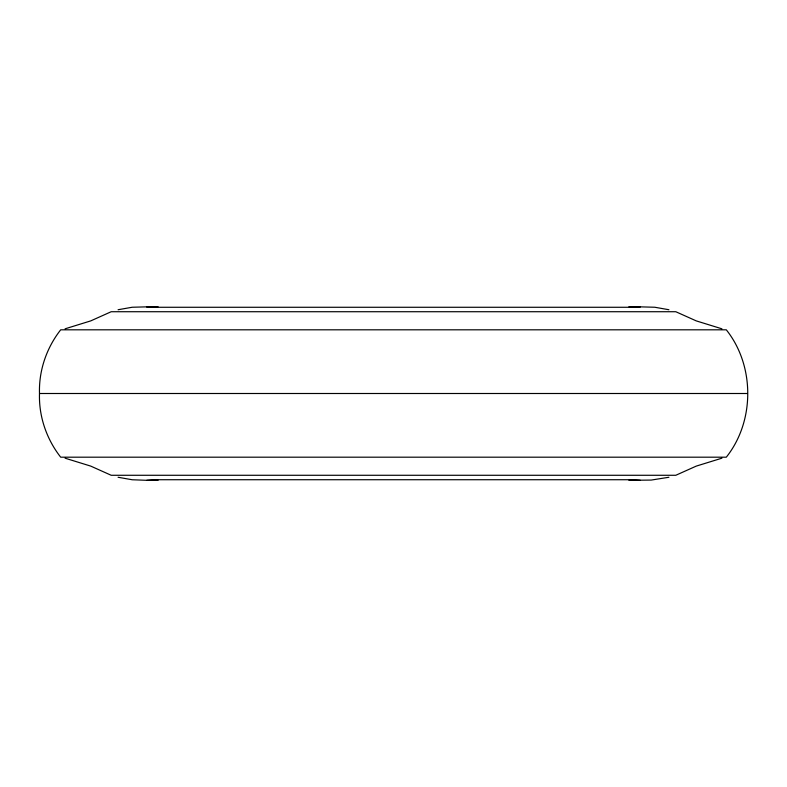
<?xml version="1.0" encoding="UTF-8"?>
<svg xmlns="http://www.w3.org/2000/svg" width="787" height="787" viewBox="0 0 787 787"><rect width="100%" height="100%" fill="white"/><g stroke="black" fill="none" stroke-linecap="round" stroke-linejoin="round"><path stroke-width="1.18" d="M39.498 393.5C38.711 416.372 46.59 439.235 60.697 457.188L726.303 457.188C754.9 421.281 754.9 365.719 726.303 329.812L60.697 329.812C46.59 347.765 38.711 370.628 39.498 393.5L747.502 393.5M65.075 328.818L90.751 320.889L111.203 311.721L675.797 311.721L696.249 320.889L721.925 328.818M721.925 458.182L696.249 466.111L675.797 475.279L111.203 475.279L90.751 466.111L65.075 458.182M118.089 309.734L132.216 307.245L150.297 306.763M668.911 477.266L651.213 480.07L628.941 480.306M636.703 306.763L654.784 307.245L668.911 309.734M118.089 477.266L132.216 479.755L146.756 480.306L153.691 479.726L633.309 479.726L640.244 480.306M158.059 306.694L146.539 306.763L153.691 307.274L633.309 307.274L640.461 306.763L628.941 306.694M146.756 480.306L158.059 480.306"/></g></svg>
